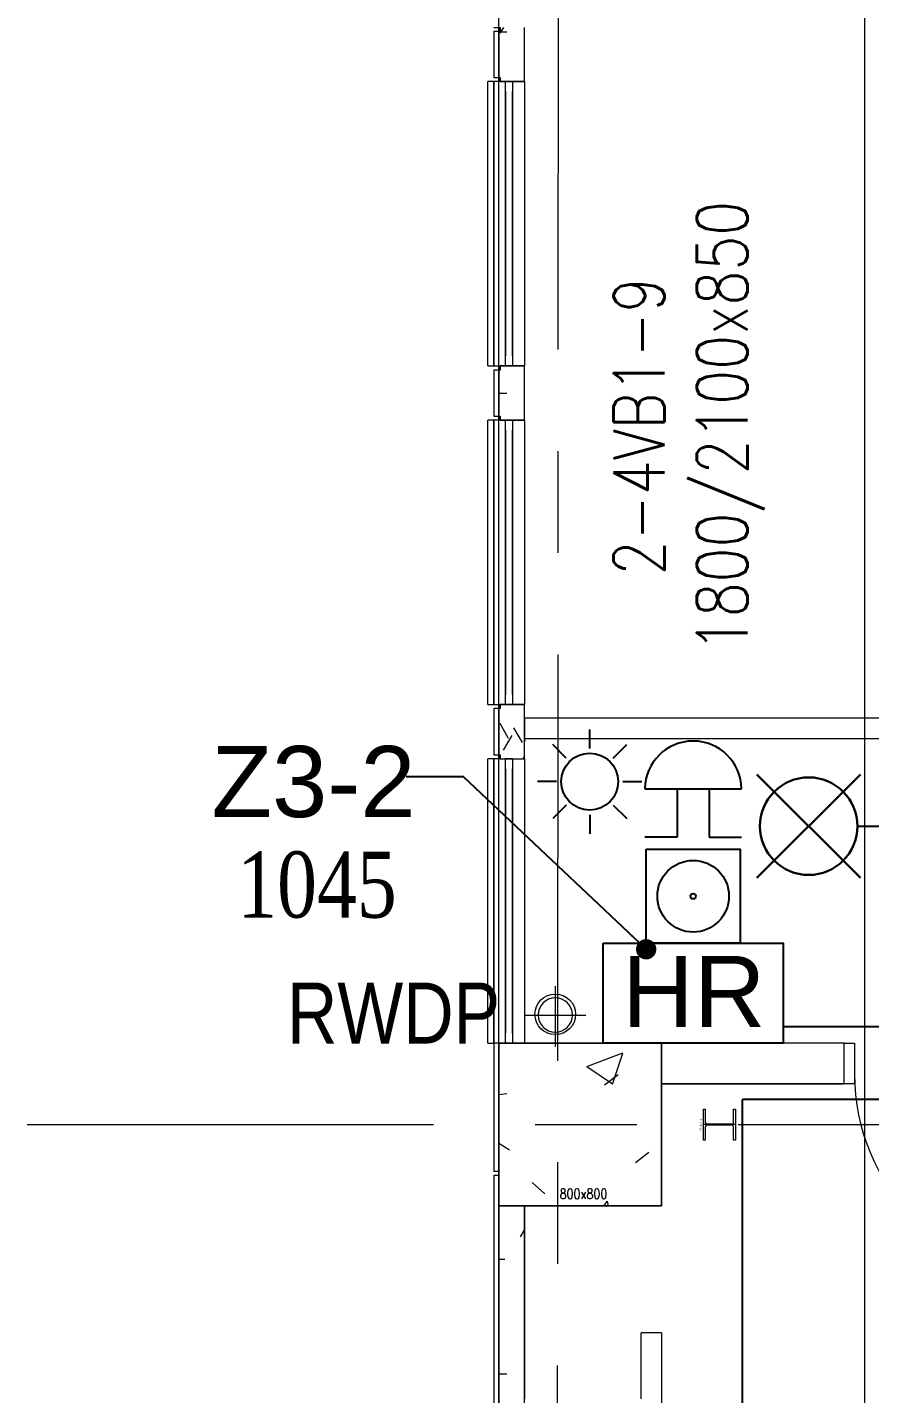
# Model space of a CAD drawing. Header units: millimetres. Extents: x -47219 to 440296, y -79832 to 7189.
# Drawn here: x -10140 to -5993, y -18949 to -12225 of the extents above; entities that cross this region are included whole.
import ezdxf

# ---------------------------------------------------------------- set-up
doc = ezdxf.new("R2010")
doc.units = ezdxf.units.MM
doc.linetypes.add('BLK_2 - 3RD STOREY  LOWER ROOF PLAN-archi clean_25 SEPT 2024$0$IDA - Grid Line', pattern=[3500, 2000, -500, 500, -500])
doc.linetypes.add('HIDDEN2', pattern=[4.7625, 3.175, -1.5875])
for name, color, linetype in [('ADRESS', 42, 'Continuous'), ('M-_SPRKBEAM_E-', 12, 'HIDDEN2'), ('M-FIRE----_E-', 12, 'Continuous'), ('M-FIRE----_E- @ 1', 12, 'Continuous'), ('M-HOSEREEL_E-', 1, 'Continuous'), ('M_HR PIPE', 3, 'Continuous'), ('ZONENAME', 152, 'Continuous')]:
    doc.layers.add(name, color=color, linetype=linetype)
for name, color, linetype, lineweight in [('BLK_2 - 3RD STOREY  LOWER ROOF PLAN-archi clean_25 SEPT 2024$0$1599_DB_A_BLK2_HQ_R21-3RD STOREY 230517$0$A-_DOOR----_E-1', 8, 'Continuous', 9), ('BLK_2 - 3RD STOREY  LOWER ROOF PLAN-archi clean_25 SEPT 2024$0$1599_DB_A_BLK2_HQ_R21-3RD STOREY 230517$0$A-_GENM----_M', 8, 'Continuous', 9), ('BLK_2 - 3RD STOREY  LOWER ROOF PLAN-archi clean_25 SEPT 2024$0$1599_DB_A_BLK2_HQ_R21-3RD STOREY 230517$0$A-_WALL----_H-1', 8, 'Continuous', 9), ('BLK_2 - 3RD STOREY  LOWER ROOF PLAN-archi clean_25 SEPT 2024$0$1599_DB_A_BLK2_HQ_R21-3RD STOREY 230517$0$A-_WALL----_H-2', 8, 'Continuous', 9), ('BLK_2 - 3RD STOREY  LOWER ROOF PLAN-archi clean_25 SEPT 2024$0$1599_DB_A_BLK2_HQ_R21-3RD STOREY 230517$0$A-_WIND----_E', 8, 'Continuous', 9), ('BLK_2 - 3RD STOREY  LOWER ROOF PLAN-archi clean_25 SEPT 2024$0$A-_DOOR----_E-1', 8, 'Continuous', 9), ('BLK_2 - 3RD STOREY  LOWER ROOF PLAN-archi clean_25 SEPT 2024$0$A-_GENM----_M', 8, 'Continuous', 9), ('BLK_2 - 3RD STOREY  LOWER ROOF PLAN-archi clean_25 SEPT 2024$0$A-_WALL----_E', 8, 'Continuous', 9), ('BLK_2 - 3RD STOREY  LOWER ROOF PLAN-archi clean_25 SEPT 2024$0$A-_WIND----_E', 8, 'Continuous', 9), ('BLK_2 - 3RD STOREY  LOWER ROOF PLAN-archi clean_25 SEPT 2024$0$S-_ANOTGRID_E-1', 8, 'BLK_2 - 3RD STOREY  LOWER ROOF PLAN-archi clean_25 SEPT 2024$0$IDA - Grid Line', 9), ('M-_SPRKPIEX_E-', 1, 'Continuous', 30), ('NW_BEAM AND COLUMN', 134, 'Continuous', 5), ('S-_LINE----_N-', 140, 'Continuous', 18), ('S-TEXT', 140, 'Continuous', 18)]:
    doc.layers.add(name, color=color, linetype=linetype, lineweight=lineweight)
doc.styles.add('BLK_2 - 3RD STOREY  LOWER ROOF PLAN-archi clean_25 SEPT 2024$0$Arial Narrow_1', font='ARIALN.TTF', dxfattribs={"height": 500})
doc.styles.add('RomanS_3', font='romans__.ttf', dxfattribs={"width": 0.8, "height": 50})
doc.styles.add('RomanS_5', font='romans__.ttf', dxfattribs={"width": 0.8, "height": 250})
doc.styles.get("Standard").update_dxf_attribs({"font": 'arial.ttf'})
doc.styles.add('Swis721 BlkCn BT', font='swissck.ttf', dxfattribs={"width": 0.65, "height": 8})
doc.styles.add('TIME', font='times.ttf', dxfattribs={"width": 0.8})
doc.dimstyles.new('ROOM', dxfattribs={"dimscale": 1000, "dimtxt": 0.18, "dimasz": 0.18, "dimexe": 0.18, "dimexo": 0.0625, "dimgap": 0.09, "dimtad": 0, "dimtih": 1, "dimtoh": 1, "dimdec": 0, "dimzin": 0, "dimdsep": 46, "dimtxsty": 'Standard', "dimblk": 'OBLIQUE', "dimcen": 0.09, "dimadec": 0, "dimazin": 0, "dimtfac": 1, "dimtdec": 0, "dimtofl": 0, "dimtmove": 0, "dimatfit": 3, "dimldrblk": 'DOT', "dimfxl": 1, "dimtolj": 1, "dimtzin": 0, "dimarcsym": 0})
pattern_1 = [(0, (-131307.08, -42727.71), (1016, 254), [83.82, -678.18, 83.82, -678.18, -4064]), (0, (-131307.08, -42727.71), (1016, 254), [-1524, 83.82, -1440.18, 83.82, -678.18, -1778]), (0, (-131307.08, -42727.71), (1016, 254), [-3810, 83.82, -424.18, 83.82, -1186.18]), (120, (-130926.08, -42600.71), (-727.9705, 752.8818), [83.82, -678.18, 83.82, -678.18, -4064]), (120, (-130926.08, -42600.71), (-727.9705, 752.8818), [-1524, 83.82, -1440.18, 83.82, -678.18, -1778]), (120, (-130926.08, -42600.71), (-727.9705, 752.8818), [-3810, 83.82, -424.18, 83.82, -1186.18]), (240, (-130799.08, -42092.71), (-288.0295, -1006.8818), [83.82, -678.18, 83.82, -678.18, -4064]), (240, (-130799.08, -42092.71), (-288.0295, -1006.8818), [-1524, 83.82, -1440.18, 83.82, -678.18, -1778]), (240, (-130799.08, -42092.71), (-288.0295, -1006.8818), [-3810, 83.82, -424.18, 83.82, -1186.18])]
pattern_2 = [(0, (0, 0), (1016, 254), [83.82, -678.18, 83.82, -678.18, -4064]), (0, (0, 0), (1016, 254), [-1524, 83.82, -1440.18, 83.82, -678.18, -1778]), (0, (0, 0), (1016, 254), [-3810, 83.82, -424.18, 83.82, -1186.18]), (120, (381, 127), (-727.97045, 752.8818), [83.82, -678.18, 83.82, -678.18, -4064]), (120, (381, 127), (-727.97045, 752.8818), [-1524, 83.82, -1440.18, 83.82, -678.18, -1778]), (120, (381, 127), (-727.97045, 752.8818), [-3810, 83.82, -424.18, 83.82, -1186.18]), (240, (508, 635), (-288.02955, -1006.8818), [83.82, -678.18, 83.82, -678.18, -4064]), (240, (508, 635), (-288.02955, -1006.8818), [-1524, 83.82, -1440.18, 83.82, -678.18, -1778]), (240, (508, 635), (-288.02955, -1006.8818), [-3810, 83.82, -424.18, 83.82, -1186.18])]

# ---------------------------------------------------------------- blocks, each defined once
blk = doc.blocks.new('3rd Structure')
at = {"layer": 'NW_BEAM AND COLUMN', "color": 8}
for p, q in [((-36250, -79450), (-36250, 250)), ((-36250, -79450), (-36250, 250)), ((-34450, 250), (-34450, -79450)), ((-36250, -21200), (-35450, -21200)), ((-36250, -22000), (-36250, -21200)), ((-35450, -21200), (-35450, -22000)), ((-35243.8, -21676.5), (-35243.8, -21523.5)), ((-35243.8, -21523.5), (-35234.4, -21523.5)), ((-35234.4, -21523.5), (-35234.4, -21589.2)), ((-35095.6, -21589.2), (-35095.6, -21523.5)), ((-35095.6, -21523.5), (-35086.2, -21523.5)), ((-35086.2, -21523.5), (-35086.2, -21676.5)), ((-35086.2, -21600), (-35243.8, -21600)), ((-35234.4, -21610.8), (-35234.4, -21676.5)), ((-35226.8, -21596.8), (-35103.2, -21596.8)), ((-35103.2, -21603.2), (-35226.8, -21603.2)), ((-35165, -21596.8), (-35165, -21603.2)), ((-35095.6, -21676.5), (-35095.6, -21610.8)), ((-35234.4, -21676.5), (-35243.8, -21676.5)), ((-35086.2, -21676.5), (-35095.6, -21676.5)), ((-35450, -22000), (-36250, -22000))]:
    blk.add_line(p, q, dxfattribs=at)
for centre, start, end in [((-35226.8, -21589.2), 180, 270), ((-35226.8, -21610.8), 90, 180), ((-35103.2, -21589.2), 270, 0), ((-35103.2, -21610.8), 0, 90)]:
    blk.add_arc(centre, 7.6, start, end, dxfattribs=at)
at = {"layer": 'S-TEXT', "color": 8, "attachment_point": 2}
for s, insert, char_height, width, rotation, line_spacing_factor, style in [('2-4VB1-9\\P1800/2100x850', (-35685.8, -18164.1), 250, 2959.115, 90, 0.983083, 'RomanS_5'), ('152x152x30.0 kg/m', (-35252.9, -21600), 8, 66.67, 270, 0.961347, 'Swis721 BlkCn BT')]:
    blk.add_mtext(s, dxfattribs=dict(at, insert=insert, char_height=char_height, width=width, rotation=rotation, line_spacing_factor=line_spacing_factor, style=style))
at = {"layer": 'S-TEXT', "color": 8, "insert": (-35951.4, -21915.6), "char_height": 50, "width": 313.287, "attachment_point": 1, "line_spacing_factor": 0.983083, "style": 'RomanS_3'}
blk.add_mtext('800x800', dxfattribs=at)
blk = doc.blocks.new('Under B spk')
for p, q in [((318.2, -318.2), (-318.2, 318.2)), ((318.2, 318.2), (-318.2, -318.2))]:
    blk.add_line(p, q)
blk.add_circle((0, 0), 300)
blk = doc.blocks.new('Call Point')
at = {"layer": 'M-FIRE----_E-'}
blk.add_lwpolyline([(-231.3, 462.7), (231.3, 462.7), (231.3, 0), (-231.3, 0)], close=True, dxfattribs=at)
for radius in [176.3, 13.1]:
    blk.add_circle((0, 231.3), radius, dxfattribs=at)
blk = doc.blocks.new('Alarm Bell')
at = {"layer": 'M-FIRE----_E-'}
for p, q in [((-238.2, 0), (238.2, 0)), ((79.4, 0), (79.4, -238.2)), ((-79.4, 0), (-79.4, -238.2)), ((-79.4, -238.2), (-238.2, -238.2)), ((79.4, -238.2), (238.2, -238.2))]:
    blk.add_line(p, q, dxfattribs=at)
blk.add_arc((0, -2.9), 238.2, 0.69701, 179.30299, dxfattribs=at)
blk = doc.blocks.new('*U13')
at = {"layer": 'M-FIRE----_E-'}
blk.add_line((-33.1, -33.1), (33.1, 33.1), dxfattribs=at)
blk = doc.blocks.new('*U12')
at = {"layer": 'M-FIRE----_E-', "color": 0, "linetype": 'ByBlock', "lineweight": -2, "transparency": 16777216}
for p, rotation in [((31604, 13668.6), 45), ((31455.1, 13606.9), 90), ((31393.4, 13458), 135), ((31814.6, 13458), 315.0000000000001), ((31455.1, 13309.1), 180), ((31752.9, 13309.1), 270), ((31604, 13247.4), 225.0000000000001)]:
    blk.add_blockref('*U13', p, dxfattribs=dict(at, rotation=rotation))
blk.add_blockref('*U13', (31752.9, 13606.9), dxfattribs=at)
blk = doc.blocks.new('Strobe Light')
at = {"layer": 'M-FIRE----_E-'}
blk.add_circle((0, 0), 140.4, dxfattribs=at)
blk.add_blockref('*U12', (-31604, -13458), dxfattribs=at)
blk = doc.blocks.new('_Dot')
at = {"color": 0, "linetype": 'ByBlock', "lineweight": -2}
blk.add_line((-0.5, 0), (-1, 0), dxfattribs=at)
at = {"color": 0, "linetype": 'ByBlock', "const_width": 0.5}
blk.add_lwpolyline([(-0.25, 0, 1), (0.25, 0, 1)], format="xyb", close=True, dxfattribs=at)
blk = doc.blocks.new('_Oblique')
at = {"color": 0, "linetype": 'ByBlock', "lineweight": -2}
blk.add_line((-0.5, -0.5), (0.5, 0.5), dxfattribs=at)
blk = doc.blocks.new('HR')
at = {"layer": 'M-HOSEREEL_E-'}
blk.add_lwpolyline([(-443.4, 492.4), (443.4, 492.4), (443.4, 0), (-443.4, 0)], close=True, dxfattribs=at)
blk.add_text('HR', height=350, dxfattribs=at).set_placement((-350, 80))
blk = doc.blocks.new('BLK_2 - 3RD STOREY  LOWER ROOF PLAN-archi clean_25 SEPT 2024$0$1599_DB_A_BLK2_HQ_R21-3RD STOREY 230517$0$IDA - F - Single - Swing - VP - 1100L X 2200H - B2-FTD01 - 1HR-3249127-LINKVIEW_BLK2_3RD STOREY')
at = {"layer": 'BLK_2 - 3RD STOREY  LOWER ROOF PLAN-archi clean_25 SEPT 2024$0$1599_DB_A_BLK2_HQ_R21-3RD STOREY 230517$0$A-_DOOR----_E-1'}
for p, q in [((-550, 100), (-500, 100)), ((-500, 100), (-500, -100)), ((500, 100), (550, 100)), ((500, -50.8), (500, 100)), ((450, -50.8), (500, -50.8)), ((450, -1050.8), (450, -50.8)), ((500, -50.8), (500, -1050.8)), ((-500, -100), (-550, -100)), ((550, -100), (500, -100)), ((450, -750.8), (500, -750.8)), ((450, -775.8), (500, -775.8)), ((475, -875.8), (475, -775.8)), ((450, -875.8), (500, -875.8)), ((450, -900.8), (500, -900.8)), ((500, -1050.8), (450, -1050.8))]:
    blk.add_line(p, q, dxfattribs=at)
blk.add_arc((500, -50.8), 1000, 180, 270, dxfattribs=at)
blk = doc.blocks.new('BLK_2 - 3RD STOREY  LOWER ROOF PLAN-archi clean_25 SEPT 2024$0$1599_DB_A_BLK2_HQ_R21-3RD STOREY 230517$0$Wall Motif - Type 1-2673956-LINKVIEW_BLK2_3RD STOREY')
at = {"layer": 'BLK_2 - 3RD STOREY  LOWER ROOF PLAN-archi clean_25 SEPT 2024$0$1599_DB_A_BLK2_HQ_R21-3RD STOREY 230517$0$A-_GENM----_M'}
for p, q in [((-575, -75), (825, -75)), ((-575, -75), (-575, -105)), ((825, -105), (-575, -105)), ((825, -105), (825, -75))]:
    blk.add_line(p, q, dxfattribs=at)
blk = doc.blocks.new('BLK_2 - 3RD STOREY  LOWER ROOF PLAN-archi clean_25 SEPT 2024$0$1599_DB_A_BLK2_HQ_R21-3RD STOREY 230517$0$IDA - Casement w Top Hung - 2 Panels - 1400L X 1500H - B2-AW02-3436902-LINKVIEW_BLK2_3RD STOREY')
at = {"layer": 'BLK_2 - 3RD STOREY  LOWER ROOF PLAN-archi clean_25 SEPT 2024$0$1599_DB_A_BLK2_HQ_R21-3RD STOREY 230517$0$A-_WIND----_E'}
for p, q in [((-700, 17.5), (700, 17.5)), ((-700, 17.5), (-700, -17.5)), ((700, 17.5), (700, -17.5)), ((700, -17.5), (-700, -17.5))]:
    blk.add_line(p, q, dxfattribs=at)
blk = doc.blocks.new('BLK_2 - 3RD STOREY  LOWER ROOF PLAN-archi clean_25 SEPT 2024$0$IDA - Casement w Top Hung - 2 Panels - 1400L X 1500H - B2-AW02-3436902-BLK 2 3RD STOREY PLAN')
at = {"layer": 'BLK_2 - 3RD STOREY  LOWER ROOF PLAN-archi clean_25 SEPT 2024$0$A-_WIND----_E'}
for p, q in [((-700, 17.5), (700, 17.5)), ((-700, 17.5), (-700, -17.5)), ((-615, 17.5), (-650, 17.5)), ((-650, 17.5), (-25, 17.5)), ((-650, 17.5), (650, 17.5)), ((650, 17.5), (-650, 17.5)), ((-35, 17.5), (-615, 17.5)), ((-615, 17.5), (-60, 17.5)), ((0, 17.5), (-35, 17.5)), ((-24.9, 17.5), (25, 17.5)), ((35, 17.5), (0, 17.5)), ((25, 17.5), (650, 17.5)), ((615, 17.5), (35, 17.5)), ((60, 17.5), (615, 17.5)), ((650, 17.5), (615, 17.5)), ((700, 17.5), (700, -17.5)), ((700, -17.5), (-700, -17.5)), ((-650, -17.5), (-615, -17.5)), ((-25, -17.5), (-650, -17.5)), ((650, -17.5), (-650, -17.5)), ((650, -17.5), (-650, -17.5)), ((-615, -17.5), (-35, -17.5)), ((-60, -17.5), (-615, -17.5)), ((-35, -17.5), (0, -17.5)), ((-24.9, -17.5), (25, -17.5)), ((0, -17.5), (35, -17.5)), ((650, -17.5), (25, -17.5)), ((35, -17.5), (615, -17.5)), ((615, -17.5), (60, -17.5)), ((615, -17.5), (650, -17.5))]:
    blk.add_line(p, q, dxfattribs=at)
blk = doc.blocks.new('BLK_2 - 3RD STOREY  LOWER ROOF PLAN-archi clean_25 SEPT 2024$0$Wall Motif - Type 1-2673956-BLK 2 3RD STOREY PLAN')
at = {"layer": 'BLK_2 - 3RD STOREY  LOWER ROOF PLAN-archi clean_25 SEPT 2024$0$A-_GENM----_M'}
for p, q in [((-575, -75), (825, -75)), ((-575, -75), (-575, -105)), ((825, -105), (-575, -105)), ((-525, -75), (81.1, -75)), ((81.1, -105), (-525, -105)), ((-481.1, -75), (125, -75)), ((-481.1, -75), (731.1, -75)), ((125, -105), (-481.1, -105)), ((731.1, -105), (-481.1, -105)), ((125, -75), (731.1, -75)), ((731.1, -105), (125, -105)), ((168.9, -75), (775, -75)), ((775, -105), (168.9, -105)), ((825, -105), (825, -75))]:
    blk.add_line(p, q, dxfattribs=at)
blk = doc.blocks.new('BLK_2 - 3RD STOREY  LOWER ROOF PLAN-archi clean_25 SEPT 2024$0$IDA - F - Single - Swing - VP - 1100L X 2200H - B2-FTD01 - 1HR-3249127-BLK 2 3RD STOREY PLAN')
at = {"layer": 'BLK_2 - 3RD STOREY  LOWER ROOF PLAN-archi clean_25 SEPT 2024$0$A-_DOOR----_E-1'}
for p, q in [((-550, 100), (-500, 100)), ((-550, -100), (-550, 100)), ((-500, 100), (-500, -100)), ((500, 100), (550, 100)), ((500, -100), (500, 100)), ((550, 100), (550, -100)), ((450, -50.8), (500, -50.8)), ((450, -1050.8), (450, -50.8)), ((500, -50.8), (500, -1050.8)), ((-500, -100), (-550, -100)), ((550, -100), (500, -100)), ((450, -750.8), (500, -750.8)), ((450, -775.8), (500, -775.8)), ((475, -875.8), (475, -775.8)), ((450, -875.8), (500, -875.8)), ((450, -900.8), (500, -900.8)), ((500, -1050.8), (450, -1050.8))]:
    blk.add_line(p, q, dxfattribs=at)
blk.add_arc((500, -50.8), 1000, 180, 270, dxfattribs=at)
blk = doc.blocks.new('BLK_2 - 3RD STOREY  LOWER ROOF PLAN-archi clean_25 SEPT 2024')
at = {"layer": 'BLK_2 - 3RD STOREY  LOWER ROOF PLAN-archi clean_25 SEPT 2024$0$1599_DB_A_BLK2_HQ_R21-3RD STOREY 230517$0$A-_WALL----_H-1'}
h = blk.add_hatch(dxfattribs=at)
h.set_pattern_fill('FP_2', color=256, style=0, pattern_type=2)
h.set_pattern_definition(pattern_1)
h.paths.add_polyline_path([(-139104.1, -56885.4), (-139011.4, -56885.4), (-139011.4, -56619), (-139131.4, -56619), (-139131.4, -56639), (-139136.4, -56639), (-139136.4, -56865.4), (-139131.4, -56865.4), (-139131.4, -56885.4), (-139121.2, -56885.4)], flags=0)
at = {"layer": 'BLK_2 - 3RD STOREY  LOWER ROOF PLAN-archi clean_25 SEPT 2024$0$1599_DB_A_BLK2_HQ_R21-3RD STOREY 230517$0$A-_WALL----_H-2'}
h = blk.add_hatch(dxfattribs=at)
h.set_pattern_fill('FP_2', color=256, style=0, pattern_type=2)
h.set_pattern_definition(pattern_1)
h.paths.add_polyline_path([(-139011.4, -58468.9), (-138911.4, -58468.9), (-138911.4, -58368.9), (-139011.4, -58368.9), (-139011.4, -58461.1)], flags=0)
at = {"layer": 'BLK_2 - 3RD STOREY  LOWER ROOF PLAN-archi clean_25 SEPT 2024$0$A-_WALL----_E'}
h = blk.add_hatch(dxfattribs=at)
h.set_pattern_fill('FP_2', color=256, style=0, pattern_type=2)
h.set_pattern_definition(pattern_2)
h.paths.add_polyline_path([(-139011.4, -58552.4), (-139011.4, -58285.4), (-139131.4, -58285.4), (-139131.4, -58305.4), (-139136.4, -58305.4), (-139136.4, -58532.4), (-139131.4, -58532.4), (-139131.4, -58552.4), (-139069.1, -58552.4)])
h.paths.add_polyline_path([(-139131.4, -56885.4), (-139011.4, -56885.4), (-139011.4, -56619), (-139131.4, -56619), (-139131.4, -56639), (-139136.4, -56639), (-139136.4, -56865.4), (-139131.4, -56865.4)])
h.paths.add_polyline_path([(-139131.4, -55219), (-139011.4, -55219), (-139011.4, -54952.4), (-139131.4, -54952.4), (-139131.4, -54972.4), (-139136.4, -54972.4), (-139136.4, -55199), (-139131.4, -55199)])
h.paths.add_polyline_path([(-139131.4, -51352.4), (-139011.4, -51352.4), (-139011.4, -51085.7), (-139131.4, -51085.7), (-139131.4, -51105.7), (-139136.4, -51105.7), (-139136.4, -51332.4), (-139131.4, -51332.4)])
h.paths.add_polyline_path([(-139069.1, -49685.7), (-139011.4, -49685.7), (-139011.4, -49419.4), (-139131.4, -49419.4), (-139131.4, -49439.4), (-139136.4, -49439.4), (-139136.4, -49665.7), (-139131.4, -49665.7), (-139131.4, -49685.7), (-139104.1, -49685.7)])
h.paths.add_polyline_path([(-139011.4, -48019.4), (-139011.4, -47752.4), (-139131.4, -47752.4), (-139131.4, -47772.4), (-139136.4, -47772.4), (-139136.4, -47999.4), (-139131.4, -47999.4), (-139131.4, -48019.4), (-139069.1, -48019.4)])
h.paths.add_polyline_path([(-139011.4, -44152.4), (-139011.4, -43935.7), (-139131.4, -43935.7), (-139131.4, -43955.7), (-139136.4, -43955.7), (-139136.4, -44132.4), (-139131.4, -44132.4), (-139131.4, -44152.4), (-139069.1, -44152.4)])
h.paths.add_polyline_path([(-139131.4, -42535.7), (-139011.4, -42535.7), (-139011.4, -42319), (-139131.4, -42319), (-139131.4, -42339), (-139136.4, -42339), (-139136.4, -42515.7), (-139131.4, -42515.7)])
h.paths.add_polyline_path([(-139069.1, -40919), (-139011.4, -40919), (-139011.4, -40702.4), (-139086.4, -40702.4), (-139086.4, -40727.4), (-139136.4, -40727.4), (-139136.4, -40749), (-139131.4, -40749), (-139131.4, -40769), (-139136.4, -40769), (-139136.4, -40899), (-139131.4, -40899), (-139131.4, -40919), (-139086.4, -40919)])
h = blk.add_hatch(dxfattribs=at)
h.set_pattern_fill('FP_2', color=256, style=0, pattern_type=2)
h.set_pattern_definition(pattern_1)
h.paths.add_polyline_path([(-139069.1, -55219), (-139011.4, -55219), (-139011.4, -54952.4), (-139131.4, -54952.4), (-139131.4, -54972.4), (-139136.4, -54972.4), (-139136.4, -55199), (-139131.4, -55199), (-139131.4, -55219), (-139104.1, -55219)], flags=0)
h = blk.add_hatch(dxfattribs=at)
h.set_pattern_fill('FP_2', color=256, style=0, pattern_type=2)
h.set_pattern_definition(pattern_1)
h.paths.add_polyline_path([(-139131.4, -58552.4), (-139011.4, -58552.4), (-139011.4, -58285.4), (-139131.4, -58285.4), (-139131.4, -58305.4), (-139136.4, -58305.4), (-139136.4, -58532.4), (-139131.4, -58532.4)], flags=0)
h = blk.add_hatch(dxfattribs=at)
h.set_pattern_fill('FP_1', color=256, style=0, pattern_type=2)
h.set_pattern_definition([(50, (-131307.1, -42727.7), (1821.84, -159.39), [190.5, -2095.5]), (355, (-131307, -42727.7), (-352.43, 1910.57), [152.4, -1676.4]), (100.451, (-131155.3, -42741), (1469.43, 1751.17), [161.9, -1780.9]), (46.184, (-131307, -42219.7), (2710.8, -420.43), [285.75, -3143.25]), (96.636, (-131081.2, -42254.7), (2374.03, 2474.28), [242.85, -2671.35]), (351.184, (-131307, -42219.7), (2374.05, 2474.25), [228.6, -2514.6]), (21, (-131053.1, -42346.7), (1516.14, -1022.65), [190.5, -2095.5]), (326, (-131053, -42346.7), (618.02, 1841.88), [152.4, -1676.4]), (71.451, (-130926.7, -42432), (2134.17, 819.21), [161.9, -1780.9]), (37.5, (-131307.1, -42727.7), (30.886, 845.55), [83.82, -1572.26, 83.82, -1617.98, -1682.75]), (37.5, (-131307.1, -42727.7), (30.886, 845.55), [-3357.88, 83.82, -1598.93]), (7.5, (-131307.1, -42727.7), (668.197, 1001.806), [83.82, -886.46, 83.82, -1534.16, -641.35]), (7.5, (-131307.1, -42727.7), (668.197, 1001.806), [-2588.26, 83.82, -557.53]), (327.5, (-131873.5, -42727.7), (1355.91, -57.29), [83.82, -551.18, 83.82, -1897.38, -2628.9]), (327.5, (-131873.5, -42727.7), (1355.91, -57.29), [-2616.2, 83.82, -2545.08]), (317.5, (-132127.5, -42727.7), (1481.29, 254.27), [83.82, -741.68, 83.82, -1231.9, -1866.9]), (317.5, (-132127.5, -42727.7), (1481.29, 254.27), [-2141.22, 83.82, -1783.08])])
h.paths.add_polyline_path([(-139011.4, -60752.4), (-138336.4, -60752.4), (-138336.4, -59952.4), (-139136.4, -59952.4), (-139136.4, -60752.4)], flags=0)
h = blk.add_hatch(dxfattribs=at)
h.set_pattern_fill('FP_1', color=256, style=0, pattern_type=2)
h.set_pattern_definition([(50, (0, 0), (1821.841, -159.39), [190.5, -2095.5]), (355, (0, 0), (-352.428, 1910.567), [152.4, -1676.4]), (100.451, (151.8, -13.3), (1469.426, 1751.166), [161.9, -1780.9]), (46.184, (0, 508), (2710.79, -420.428), [285.75, -3143.25]), (96.636, (226, 473), (2374.026, 2474.276), [242.85, -2671.35]), (351.184, (0, 508), (2374.05, 2474.25), [228.6, -2514.6]), (21, (254, 381), (1516.143, -1022.652), [190.5, -2095.5]), (326, (254, 381), (618.02, 1841.88), [152.4, -1676.4]), (71.451, (380.3, 295.8), (2134.171, 819.212), [161.9, -1780.9]), (37.5, (0, 0), (30.886, 845.5504), [83.82, -1572.26, 83.82, -1617.98, -1682.75]), (37.5, (0, 0), (30.886, 845.5504), [-3357.88, 83.82, -1598.93]), (7.5, (0, 0), (668.1966, 1001.806), [83.82, -886.46, 83.82, -1534.16, -641.35]), (7.5, (0, 0), (668.1966, 1001.806), [-2588.26, 83.82, -557.53]), (327.5, (-566.4, 0), (1355.9093, -57.2896), [83.82, -551.18, 83.82, -1897.38, -2628.9]), (327.5, (-566.4, 0), (1355.9093, -57.2896), [-2616.2, 83.82, -2545.08]), (317.5, (-820.4, 0), (1481.293, 254.266), [83.82, -741.68, 83.82, -1231.9, -1866.9]), (317.5, (-820.4, 0), (1481.293, 254.266), [-2141.22, 83.82, -1783.08])])
h.paths.add_polyline_path([(-139011.4, -60752.4), (-138336.4, -60752.4), (-138336.4, -59952.4), (-139136.4, -59952.4), (-139136.4, -60752.4)])
h = blk.add_hatch(dxfattribs=at)
h.set_pattern_fill('FP_2', color=256, style=0, pattern_type=2)
h.set_pattern_definition(pattern_1)
h.paths.add_polyline_path([(-139136.4, -62002.4), (-139011.4, -62002.4), (-139011.4, -60752.4), (-139136.4, -60752.4), (-139136.4, -61658.4)], flags=0)
h = blk.add_hatch(dxfattribs=at)
h.set_pattern_fill('FP_2', color=256, style=0, pattern_type=2)
h.set_pattern_definition(pattern_2)
h.paths.add_polyline_path([(-139131.4, -62002.4), (-139011.4, -62002.1), (-139011.4, -60752.4), (-139136.4, -60752.4), (-139136.4, -62002.4)])
for p, q in [((-139161.4, -54952.4), (-139131.4, -54952.4)), ((-139161.4, -54952.4), (-139131.4, -54952.4)), ((-139161.4, -54972.4), (-139161.4, -55199)), ((-139131.4, -54972.4), (-139161.4, -54972.4)), ((-139131.4, -54972.4), (-139161.4, -54972.4)), ((-139161.4, -54972.4), (-139161.4, -55199)), ((-139136.4, -54952.4), (-139136.4, -54972.4)), ((-139136.4, -54952.4), (-139136.4, -54972.4)), ((-139136.4, -54952.4), (-139136.4, -54972.4)), ((-139136.4, -54972.4), (-139136.4, -55199)), ((-139136.4, -54972.4), (-139136.4, -55199)), ((-139136.4, -54972.4), (-139136.4, -55199)), ((-139136.4, -54972.4), (-139136.4, -55199)), ((-139131.4, -54952.4), (-139131.4, -54972.4)), ((-139131.4, -54952.4), (-139131.4, -54972.4)), ((-139011.4, -55219), (-139011.4, -54952.4)), ((-139011.4, -55219), (-139011.4, -54952.4)), ((-139161.4, -55199), (-139131.4, -55199)), ((-139161.4, -55199), (-139131.4, -55199)), ((-139136.4, -55199), (-139136.4, -55219)), ((-139136.4, -55199), (-139136.4, -55219)), ((-139136.4, -55199), (-139136.4, -55219)), ((-139131.4, -55199), (-139131.4, -55219)), ((-139131.4, -55199), (-139131.4, -55219)), ((-139161.4, -56619), (-139161.4, -55219)), ((-139131.4, -55219), (-139161.4, -55219)), ((-139131.4, -55219), (-139161.4, -55219)), ((-139161.4, -56619), (-139161.4, -55219)), ((-139131.4, -55219), (-139104.1, -55219)), ((-139131.4, -55219), (-139011.4, -55219)), ((-139011.4, -55219), (-139131.4, -55219)), ((-139069.1, -55219), (-139011.4, -55219)), ((-139011.4, -55219), (-139011.4, -56619)), ((-139011.4, -55219), (-139011.4, -56619)), ((-139161.4, -56619), (-139131.4, -56619)), ((-139161.4, -56619), (-139131.4, -56619)), ((-139136.4, -56619), (-139136.4, -56639)), ((-139136.4, -56619), (-139136.4, -56639)), ((-139136.4, -56619), (-139136.4, -56639)), ((-139131.4, -56619), (-139131.4, -56639)), ((-139104.1, -56619), (-139131.4, -56619)), ((-139011.4, -56619), (-139131.4, -56619)), ((-139131.4, -56619), (-139131.4, -56639)), ((-139131.4, -56619), (-139011.4, -56619)), ((-139011.4, -56619), (-139069.1, -56619)), ((-139011.4, -56885.4), (-139011.4, -56619)), ((-139011.4, -56885.4), (-139011.4, -56619)), ((-139161.4, -56639), (-139161.4, -56865.4)), ((-139131.4, -56639), (-139161.4, -56639)), ((-139131.4, -56639), (-139161.4, -56639)), ((-139161.4, -56639), (-139161.4, -56865.4)), ((-139136.4, -56639), (-139136.4, -56865.4)), ((-139136.4, -56639), (-139136.4, -56865.4)), ((-139136.4, -56639), (-139136.4, -56865.4)), ((-139136.4, -56639), (-139136.4, -56865.4)), ((-139161.4, -56865.4), (-139131.4, -56865.4)), ((-139161.4, -56865.4), (-139131.4, -56865.4)), ((-139161.4, -58285.4), (-139161.4, -56885.4)), ((-139131.4, -56885.4), (-139161.4, -56885.4)), ((-139131.4, -56885.4), (-139161.4, -56885.4)), ((-139161.4, -58285.4), (-139161.4, -56885.4)), ((-139136.4, -56865.4), (-139136.4, -56885.4)), ((-139136.4, -56865.4), (-139136.4, -56885.4)), ((-139136.4, -56865.4), (-139136.4, -56885.4)), ((-139131.4, -56865.4), (-139131.4, -56885.4)), ((-139131.4, -56865.4), (-139131.4, -56885.4)), ((-139131.4, -56885.4), (-139104.1, -56885.4)), ((-139131.4, -56885.4), (-139011.4, -56885.4)), ((-139011.4, -56885.4), (-139131.4, -56885.4)), ((-139069.1, -56885.4), (-139011.4, -56885.4)), ((-139011.4, -56885.4), (-139011.4, -58285.4)), ((-139011.4, -56885.4), (-139011.4, -58285.4)), ((-139161.4, -58285.4), (-139131.4, -58285.4)), ((-139161.4, -58285.4), (-139131.4, -58285.4)), ((-139136.4, -58285.4), (-139136.4, -58305.4)), ((-139136.4, -58285.4), (-139136.4, -58305.4)), ((-139136.4, -58285.4), (-139136.4, -58305.4)), ((-139131.4, -58285.4), (-139131.4, -58305.4)), ((-139104.1, -58285.4), (-139131.4, -58285.4)), ((-139011.4, -58285.4), (-139131.4, -58285.4)), ((-139131.4, -58285.4), (-139131.4, -58305.4)), ((-139131.4, -58285.4), (-139011.4, -58285.4)), ((-139011.4, -58285.4), (-139069.1, -58285.4)), ((-139011.4, -58368.9), (-139011.4, -58285.4)), ((-139011.4, -58468.9), (-139011.4, -58285.4)), ((-139161.4, -58305.4), (-139161.4, -58532.4)), ((-139131.4, -58305.4), (-139161.4, -58305.4)), ((-139131.4, -58305.4), (-139161.4, -58305.4)), ((-139161.4, -58305.4), (-139161.4, -58532.4)), ((-139136.4, -58305.4), (-139136.4, -58532.4)), ((-139136.4, -58305.4), (-139136.4, -58532.4)), ((-139136.4, -58305.4), (-139136.4, -58532.4)), ((-139136.4, -58305.4), (-139136.4, -58532.4)), ((-139011.4, -58368.9), (-139011.4, -58468.9)), ((-139011.4, -58552.4), (-139011.4, -58468.9)), ((-139011.4, -58552.4), (-139011.4, -58468.9)), ((-139161.4, -58532.4), (-139131.4, -58532.4)), ((-139161.4, -58532.4), (-139131.4, -58532.4)), ((-139161.4, -59952.4), (-139161.4, -58552.4)), ((-139131.4, -58552.4), (-139161.4, -58552.4)), ((-139131.4, -58552.4), (-139161.4, -58552.4)), ((-139161.4, -59952.4), (-139161.4, -58552.4)), ((-139136.4, -58532.4), (-139136.4, -58552.4)), ((-139136.4, -58532.4), (-139136.4, -58552.4)), ((-139136.4, -58532.4), (-139136.4, -58552.4)), ((-139131.4, -58532.4), (-139131.4, -58552.4)), ((-139131.4, -58532.4), (-139131.4, -58552.4)), ((-139131.4, -58552.4), (-139104.1, -58552.4)), ((-139131.4, -58552.4), (-139011.4, -58552.4)), ((-139131.4, -58552.4), (-139011.4, -58552.4)), ((-139069.1, -58552.4), (-139011.4, -58552.4)), ((-139011.4, -58552.4), (-139011.4, -59952.4)), ((-139011.4, -58552.4), (-139011.4, -59952.4)), ((-138859.6, -59670.6), (-138859.6, -59970.6)), ((-139009.2, -59813.3), (-138709.2, -59813.3)), ((-139161.4, -59952.4), (-139161.4, -60582.4)), ((-139136.4, -59952.4), (-139161.4, -59952.4)), ((-139161.4, -59952.4), (-139161.4, -59972.4)), ((-139136.4, -59952.4), (-139161.4, -59952.4)), ((-139136.4, -59952.4), (-139161.4, -59952.4)), ((-139161.4, -59972.4), (-139161.4, -60582.4)), ((-139136.4, -60582.4), (-139136.4, -59952.4)), ((-139136.4, -59952.4), (-139136.4, -59972.4)), ((-139104.1, -59952.4), (-139136.4, -59952.4)), ((-138336.4, -59952.4), (-139136.4, -59952.4)), ((-139136.4, -59952.4), (-139136.4, -59972.4)), ((-139136.4, -59952.4), (-139136.4, -60752.4)), ((-139136.4, -59952.4), (-139136.4, -59972.4)), ((-139136.4, -59972.4), (-139136.4, -59952.4)), ((-139136.4, -59952.4), (-139011.4, -59952.4)), ((-139136.4, -59972.4), (-139136.4, -60582.4)), ((-139136.4, -59972.4), (-139136.4, -60582.4)), ((-139136.4, -59972.4), (-139136.4, -60152.4)), ((-139136.4, -60582.4), (-139136.4, -59972.4)), ((-138336.4, -59952.4), (-139069.1, -59952.4)), ((-138336.4, -59952.4), (-138336.4, -60152.4)), ((-137436.4, -59952.4), (-138336.4, -59952.4)), ((-138336.4, -60152.4), (-138336.4, -59952.4)), ((-138336.4, -60152.4), (-138336.4, -59952.4)), ((-137436.4, -59952.4), (-138336.4, -59952.4)), ((-138336.4, -59952.4), (-138336.4, -60152.4)), ((-137436.4, -60152.4), (-137436.4, -59952.4)), ((-137436.4, -60152.4), (-137436.4, -59952.4)), ((-138336.4, -60152.4), (-137436.4, -60152.4)), ((-138336.4, -60752.4), (-138336.4, -60152.4)), ((-138336.4, -60752.4), (-138336.4, -60152.4)), ((-138336.4, -60152.4), (-137436.4, -60152.4)), ((-137411.5, -60152.4), (-138336.4, -60152.4)), ((-139161.4, -60582.4), (-139136.4, -60582.4)), ((-139161.4, -60582.4), (-139136.4, -60582.4)), ((-139136.4, -60582.4), (-139136.4, -60602.4)), ((-139136.4, -60582.4), (-139136.4, -60602.4)), ((-139161.4, -60602.4), (-139161.4, -62002.4)), ((-139136.4, -60602.4), (-139161.4, -60602.4)), ((-139136.4, -60602.4), (-139161.4, -60602.4)), ((-139161.4, -60602.4), (-139161.4, -62002.4)), ((-139136.4, -60602.4), (-139136.4, -62002.4)), ((-139136.4, -60602.4), (-139136.4, -60752.4)), ((-139136.4, -60602.4), (-139136.4, -60752.4)), ((-139136.4, -60752.4), (-139136.4, -60602.4)), ((-139011.4, -60752.4), (-139136.4, -60752.4)), ((-139136.4, -60752.4), (-139011.4, -60752.4)), ((-139136.4, -60752.4), (-139011.4, -60752.4)), ((-139011.4, -60752.4), (-139136.4, -60752.4)), ((-139136.4, -60752.4), (-139136.4, -62002.4)), ((-139011.4, -62369), (-139011.4, -60752.4)), ((-139011.4, -60752.4), (-138336.4, -60752.4)), ((-139011.4, -60752.4), (-138336.4, -60752.4)), ((-139011.4, -62002.4), (-139011.4, -60752.4)), ((-139011.4, -60752.4), (-139011.4, -61702.4)), ((-138436.4, -61702.4), (-138436.4, -61377.4)), ((-138336.4, -61377.4), (-138436.4, -61377.4)), ((-138336.4, -61377.4), (-138336.4, -61752.4))]:
    blk.add_line(p, q, dxfattribs=at)
blk.add_lwpolyline([(-135972, -58352.4), (-139011.4, -58352.4), (-139011.4, -58452.4), (-135972, -58452.4)], close=True, dxfattribs=at)
blk.add_circle((-138859.2, -59809.8), 100, dxfattribs=at)
for start, end in [(0, 180), (180, 0)]:
    blk.add_arc((-138859.2, -59813.3), 84.1, start, end, dxfattribs=at)
at = {"layer": 'BLK_2 - 3RD STOREY  LOWER ROOF PLAN-archi clean_25 SEPT 2024$0$S-_ANOTGRID_E-1'}
for p, q in [((-138834.4, -37038.2), (-138886.4, -122559.3)), ((-141458.5, -60352.4), (-96554.5, -60352.4))]:
    blk.add_line(p, q, dxfattribs=at)
at = {"layer": 'BLK_2 - 3RD STOREY  LOWER ROOF PLAN-archi clean_25 SEPT 2024$0$A-_WALL----_E', "rotation": 270}
for name, p in [('BLK_2 - 3RD STOREY  LOWER ROOF PLAN-archi clean_25 SEPT 2024$0$1599_DB_A_BLK2_HQ_R21-3RD STOREY 230517$0$Wall Motif - Type 1-2673956-LINKVIEW_BLK2_3RD STOREY', (-139086.4, -55794)), ('BLK_2 - 3RD STOREY  LOWER ROOF PLAN-archi clean_25 SEPT 2024$0$Wall Motif - Type 1-2673956-BLK 2 3RD STOREY PLAN', (-139086.4, -55794)), ('BLK_2 - 3RD STOREY  LOWER ROOF PLAN-archi clean_25 SEPT 2024$0$1599_DB_A_BLK2_HQ_R21-3RD STOREY 230517$0$IDA - Casement w Top Hung - 2 Panels - 1400L X 1500H - B2-AW02-3436902-LINKVIEW_BLK2_3RD STOREY', (-139086.6, -55919)), ('BLK_2 - 3RD STOREY  LOWER ROOF PLAN-archi clean_25 SEPT 2024$0$IDA - Casement w Top Hung - 2 Panels - 1400L X 1500H - B2-AW02-3436902-BLK 2 3RD STOREY PLAN', (-139086.6, -55919)), ('BLK_2 - 3RD STOREY  LOWER ROOF PLAN-archi clean_25 SEPT 2024$0$1599_DB_A_BLK2_HQ_R21-3RD STOREY 230517$0$Wall Motif - Type 1-2673956-LINKVIEW_BLK2_3RD STOREY', (-139086.4, -57460.4)), ('BLK_2 - 3RD STOREY  LOWER ROOF PLAN-archi clean_25 SEPT 2024$0$Wall Motif - Type 1-2673956-BLK 2 3RD STOREY PLAN', (-139086.4, -57460.4)), ('BLK_2 - 3RD STOREY  LOWER ROOF PLAN-archi clean_25 SEPT 2024$0$1599_DB_A_BLK2_HQ_R21-3RD STOREY 230517$0$IDA - Casement w Top Hung - 2 Panels - 1400L X 1500H - B2-AW02-3436902-LINKVIEW_BLK2_3RD STOREY', (-139086.6, -57585.4)), ('BLK_2 - 3RD STOREY  LOWER ROOF PLAN-archi clean_25 SEPT 2024$0$IDA - Casement w Top Hung - 2 Panels - 1400L X 1500H - B2-AW02-3436902-BLK 2 3RD STOREY PLAN', (-139086.6, -57585.4)), ('BLK_2 - 3RD STOREY  LOWER ROOF PLAN-archi clean_25 SEPT 2024$0$1599_DB_A_BLK2_HQ_R21-3RD STOREY 230517$0$Wall Motif - Type 1-2673956-LINKVIEW_BLK2_3RD STOREY', (-139086.4, -59127.4)), ('BLK_2 - 3RD STOREY  LOWER ROOF PLAN-archi clean_25 SEPT 2024$0$Wall Motif - Type 1-2673956-BLK 2 3RD STOREY PLAN', (-139086.4, -59127.4)), ('BLK_2 - 3RD STOREY  LOWER ROOF PLAN-archi clean_25 SEPT 2024$0$1599_DB_A_BLK2_HQ_R21-3RD STOREY 230517$0$IDA - Casement w Top Hung - 2 Panels - 1400L X 1500H - B2-AW02-3436902-LINKVIEW_BLK2_3RD STOREY', (-139086.6, -59252.4)), ('BLK_2 - 3RD STOREY  LOWER ROOF PLAN-archi clean_25 SEPT 2024$0$IDA - Casement w Top Hung - 2 Panels - 1400L X 1500H - B2-AW02-3436902-BLK 2 3RD STOREY PLAN', (-139086.6, -59252.4))]:
    blk.add_blockref(name, p, dxfattribs=at)
at = {"layer": 'BLK_2 - 3RD STOREY  LOWER ROOF PLAN-archi clean_25 SEPT 2024$0$A-_WALL----_E'}
for name in ['BLK_2 - 3RD STOREY  LOWER ROOF PLAN-archi clean_25 SEPT 2024$0$1599_DB_A_BLK2_HQ_R21-3RD STOREY 230517$0$IDA - F - Single - Swing - VP - 1100L X 2200H - B2-FTD01 - 1HR-3249127-LINKVIEW_BLK2_3RD STOREY', 'BLK_2 - 3RD STOREY  LOWER ROOF PLAN-archi clean_25 SEPT 2024$0$IDA - F - Single - Swing - VP - 1100L X 2200H - B2-FTD01 - 1HR-3249127-BLK 2 3RD STOREY PLAN']:
    blk.add_blockref(name, (-136886.4, -60052.4), dxfattribs=at)
at = {"layer": 'BLK_2 - 3RD STOREY  LOWER ROOF PLAN-archi clean_25 SEPT 2024$0$A-_WALL----_E', "insert": (-140180.1, -59653.7), "char_height": 300, "width": 1286.708, "attachment_point": 1, "style": 'BLK_2 - 3RD STOREY  LOWER ROOF PLAN-archi clean_25 SEPT 2024$0$Arial Narrow_1'}
blk.add_mtext('RWDP', dxfattribs=at)

msp = doc.modelspace()

# ---------------------------------------------------------------- linework, layer by layer
at = {"layer": 'M-_SPRKBEAM_E-'}
for p, q in [((-6053.2, -16156.1), (-3533.2, -16156.1)), ((-6620.2, -17502), (-6620.2, -20848)), ((-3968.1, -17502), (-6620.2, -17502))]:
    msp.add_line(p, q, dxfattribs=at)
at = {"layer": 'M_HR PIPE'}
msp.add_line((-1905.7, -17143.5), (-6418.4, -17143.5), dxfattribs=at)

# ---------------------------------------------------------------- block references
at = {"layer": 'M-_SPRKPIEX_E-'}
msp.add_blockref('BLK_2 - 3RD STOREY  LOWER ROOF PLAN-archi clean_25 SEPT 2024', (131318.5, 42727.7), dxfattribs=at)
at = {"layer": 'M-_SPRKPIEX_E-', "xscale": 0.8, "yscale": 0.8, "zscale": 0.8}
msp.add_blockref('Under B spk', (-6293.2, -16156.1), dxfattribs=at)
at = {"layer": 'M-FIRE----_E-'}
msp.add_blockref('Strobe Light', (-7371.3, -15937), dxfattribs=at)
at = {"layer": 'M-FIRE----_E- @ 1'}
for name, p in [('Alarm Bell', (-6861.9, -15972.6)), ('Call Point', (-6861.9, -16732.3))]:
    msp.add_blockref(name, p, dxfattribs=at)
at = {"layer": 'M-HOSEREEL_E-'}
msp.add_blockref('HR', (-6861.9, -17224.7), dxfattribs=at)
at = {"layer": 'S-_LINE----_N-'}
msp.add_blockref('3rd Structure', (28432.1, 3975.3), dxfattribs=at)

# ---------------------------------------------------------------- texts
at = {"layer": 'ADRESS', "insert": (-9106.7, -16281), "char_height": 325, "width": 1194.075, "attachment_point": 1, "style": 'TIME'}
msp.add_mtext('1045', dxfattribs=at)
at = {"layer": 'ZONENAME', "insert": (-9258.3, -15761.5), "char_height": 350, "width": 1018.47, "attachment_point": 1}
msp.add_mtext('\\pi24.344;Z3-2', dxfattribs=at)

# ---------------------------------------------------------------- leaders
at = {"layer": 'ZONENAME'}
msp.add_leader([(-7093.2, -16762), (-7992, -15914), (-8275.6, -15914)], dimstyle='ROOM', override={"dimasz": 0.1, "dimgap": 0.09, "dimtad": 0}, dxfattribs=at)

doc.saveas('drawing.dxf')
